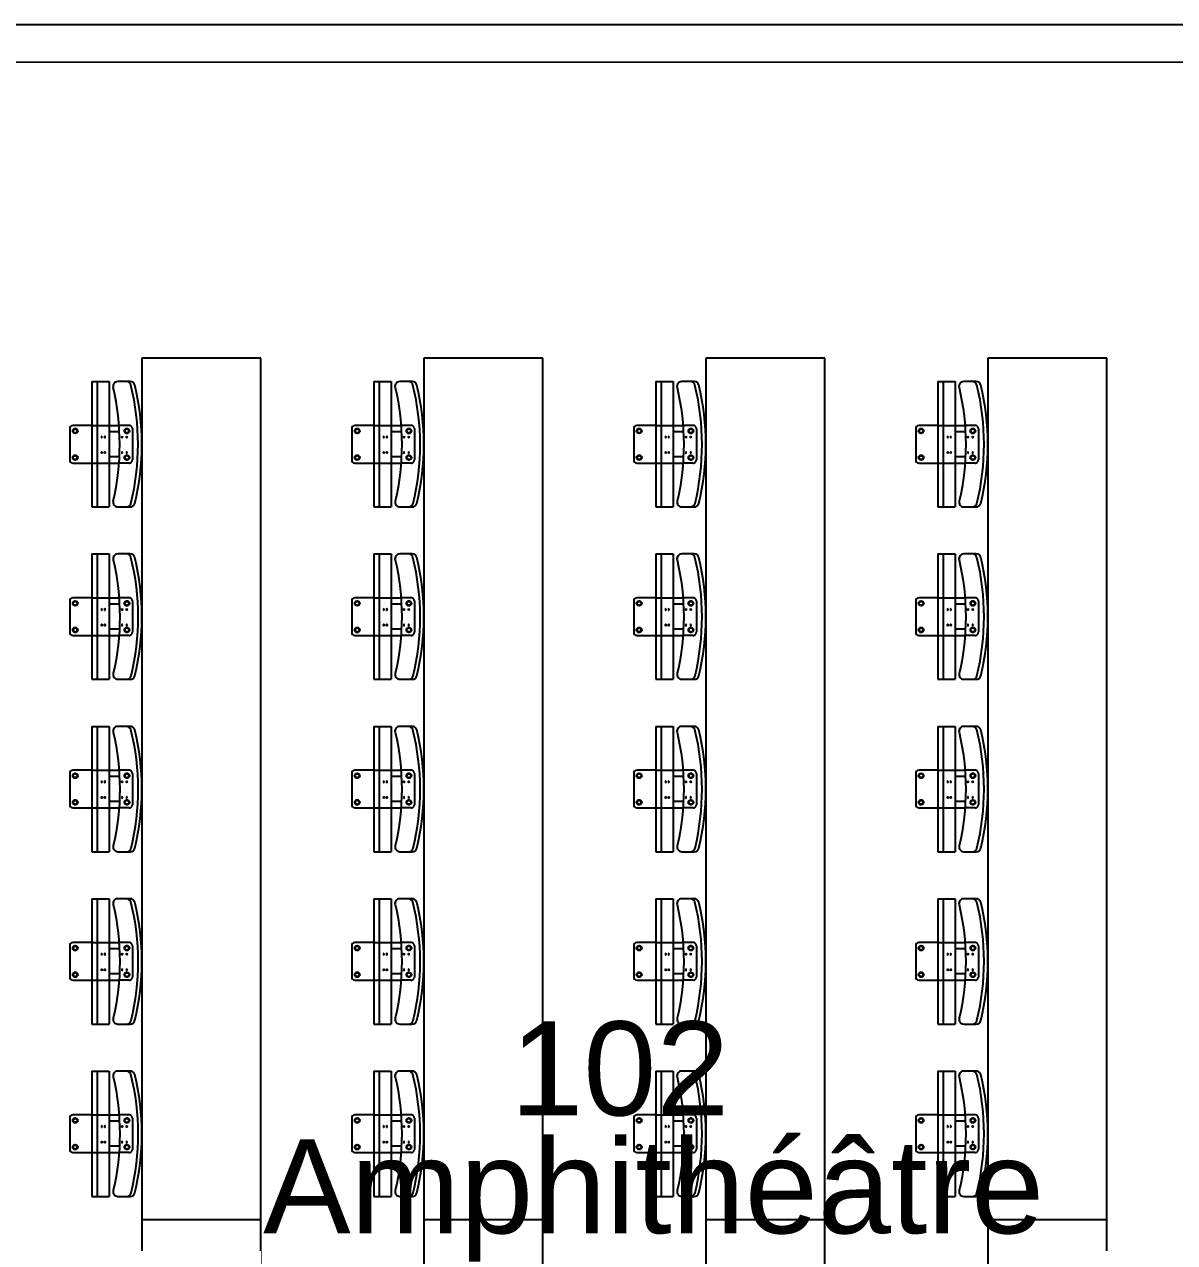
# Model space of a CAD drawing. Header units: centimetres. Extents: x -1707 to 3112, y 43 to 5669.
# Drawn here: x 154.884 to 158.555, y 48.907 to 52.795 of the extents above; entities that cross this region are included whole.
import ezdxf

# ---------------------------------------------------------------- set-up
doc = ezdxf.new("R2010")
doc.units = ezdxf.units.CM
doc.header["$LTSCALE"] = 100
doc.header["$MEASUREMENT"] = 0
doc.linetypes.add('CACHE', pattern=[0.375, 0.25, -0.125])
for name, color, linetype in [('0_Désignation', 7, 'Continuous'), ('0_Numéro de salle', 250, 'Continuous'), ('1', 7, 'Continuous'), ('1-cloison', 9, 'Continuous')]:
    doc.layers.add(name, color=color, linetype=linetype)
doc.styles.get("Standard").update_dxf_attribs({"font": 'arial.ttf', "height": 0.2})

msp = doc.modelspace()

# ---------------------------------------------------------------- linework, layer by layer
at = {"layer": '1', "color": 7, "linetype": 'ByBlock'}
for p, q in [((155.0988, 51.655), (155.1548, 51.655)), ((155.2214, 51.655), (155.1816, 51.655)), ((155.9988, 51.655), (156.0548, 51.655)), ((156.8988, 51.655), (156.9548, 51.655)), ((157.7988, 51.655), (157.8548, 51.655))]:
    msp.add_line(p, q, dxfattribs=at)
at = {"layer": '1', "color": 7}
for p, q in [((155.0988, 51.515), (155.0384, 51.515)), ((155.1548, 51.515), (155.1858, 51.515)), ((155.9988, 51.515), (155.9384, 51.515)), ((156.0548, 51.515), (156.0858, 51.515)), ((156.8988, 51.515), (156.8384, 51.515)), ((156.9548, 51.515), (156.9858, 51.515)), ((157.7988, 51.515), (157.7384, 51.515)), ((157.8548, 51.515), (157.8858, 51.515)), ((155.0384, 51.4975), (155.0421, 51.504)), ((155.0421, 51.491), (155.0384, 51.4975)), ((155.0421, 51.504), (155.0496, 51.504)), ((155.0496, 51.491), (155.0421, 51.491)), ((155.0496, 51.504), (155.0534, 51.4975)), ((155.0534, 51.4975), (155.0496, 51.491)), ((155.1871, 51.4948), (155.1548, 51.4948)), ((156.0871, 51.4948), (156.0548, 51.4948)), ((156.9871, 51.4948), (156.9548, 51.4948)), ((157.8871, 51.4948), (157.8548, 51.4948))]:
    msp.add_line(p, q, dxfattribs=at)
at = {"layer": '1', "color": 7, "linetype": 'CACHE'}
for p, q in [((155.0988, 51.515), (155.1548, 51.515)), ((155.2184, 51.515), (155.1858, 51.515)), ((155.9988, 51.515), (156.0548, 51.515)), ((156.1184, 51.515), (156.0858, 51.515)), ((156.8988, 51.515), (156.9548, 51.515)), ((157.0184, 51.515), (156.9858, 51.515)), ((157.7988, 51.515), (157.8548, 51.515)), ((157.9184, 51.515), (157.8858, 51.515)), ((155.2071, 51.504), (155.2034, 51.4975)), ((155.2034, 51.4975), (155.2071, 51.491)), ((155.2146, 51.504), (155.2071, 51.504)), ((155.2071, 51.491), (155.2146, 51.491)), ((155.2184, 51.4975), (155.2146, 51.504)), ((155.2146, 51.491), (155.2184, 51.4975))]:
    msp.add_line(p, q, dxfattribs=at)
at = {"layer": '1', "color": 7}
for points in [[(155.9496, 51.504), (155.9534, 51.4975), (155.9496, 51.491), (155.9421, 51.491), (155.9384, 51.4975), (155.9421, 51.504)], [(156.8496, 51.504), (156.8534, 51.4975), (156.8496, 51.491), (156.8421, 51.491), (156.8384, 51.4975), (156.8421, 51.504)], [(157.7496, 51.504), (157.7534, 51.4975), (157.7496, 51.491), (157.7421, 51.491), (157.7384, 51.4975), (157.7421, 51.504)]]:
    msp.add_lwpolyline(points, close=True, dxfattribs=at)
at = {"layer": '1', "color": 7, "linetype": 'CACHE'}
for points in [[(156.1071, 51.504), (156.1034, 51.4975), (156.1071, 51.491), (156.1146, 51.491), (156.1184, 51.4975), (156.1146, 51.504)], [(157.0071, 51.504), (157.0034, 51.4975), (157.0071, 51.491), (157.0146, 51.491), (157.0184, 51.4975), (157.0146, 51.504)], [(157.9071, 51.504), (157.9034, 51.4975), (157.9071, 51.491), (157.9146, 51.491), (157.9184, 51.4975), (157.9146, 51.504)]]:
    msp.add_lwpolyline(points, close=True, dxfattribs=at)
at = {"layer": '1', "color": 7}
for centre, radius in [((155.0459, 51.4975), 0.008), ((155.0459, 51.4975), 0.0065), ((155.9459, 51.4975), 0.008), ((155.9459, 51.4975), 0.0065), ((156.8459, 51.4975), 0.008), ((156.8459, 51.4975), 0.0065), ((157.7459, 51.4975), 0.008), ((157.7459, 51.4975), 0.0065)]:
    msp.add_circle(centre, radius, dxfattribs=at)
at = {"layer": '1', "color": 7, "linetype": 'CACHE'}
for centre, radius in [((155.2109, 51.4975), 0.008), ((155.2109, 51.4975), 0.0065), ((156.1109, 51.4975), 0.008), ((156.1109, 51.4975), 0.0065), ((157.0109, 51.4975), 0.008), ((157.0109, 51.4975), 0.0065), ((157.9109, 51.4975), 0.008), ((157.9109, 51.4975), 0.0065)]:
    msp.add_circle(centre, radius, dxfattribs=at)
at = {"layer": '1', "color": 7, "linetype": 'ByBlock'}
for centre, start, end in [((155.1816, 51.64), 90, 193.2344), ((155.2094, 51.64), 13.7542, 90), ((155.2214, 51.64), 13.7542, 90)]:
    msp.add_arc(centre, 0.015, start, end, dxfattribs=at)
at = {"layer": '1', "color": 7}
for centre in [(155.0384, 51.505), (155.9384, 51.505), (156.8384, 51.505), (157.7384, 51.505)]:
    msp.add_arc(centre, 0.01, 90, 180, dxfattribs=at)
at = {"layer": '1', "color": 7, "linetype": 'CACHE'}
for centre in [(155.2184, 51.505), (156.1184, 51.505), (157.0184, 51.505), (157.9184, 51.505)]:
    msp.add_arc(centre, 0.01, 0, 90, dxfattribs=at)
at = {"layer": '1-cloison', "color": 7}
for p, q in [((150.8283, 52.795), (161.6797, 52.795)), ((150.8283, 52.6748), (161.6797, 52.675)), ((155.6388, 51.73), (155.2588, 51.73)), ((155.2588, 51.73), (155.2588, 44.58)), ((155.6388, 44.58), (155.6388, 51.73)), ((156.5388, 51.73), (156.1588, 51.73)), ((156.1588, 51.73), (156.1588, 44.58)), ((156.5388, 44.58), (156.5388, 51.73)), ((157.4388, 51.73), (157.0588, 51.73)), ((157.0588, 51.73), (157.0588, 44.58)), ((157.4388, 44.58), (157.4388, 51.73)), ((158.3388, 51.73), (157.9588, 51.73)), ((157.9588, 51.73), (157.9588, 44.58)), ((158.3388, 44.58), (158.3388, 51.73)), ((155.0284, 51.505), (155.0284, 51.405)), ((155.9284, 51.505), (155.9284, 51.405)), ((156.8284, 51.505), (156.8284, 51.405)), ((157.7284, 51.505), (157.7284, 51.405)), ((155.0421, 51.419), (155.0384, 51.4125)), ((155.0384, 51.4125), (155.0421, 51.406)), ((155.0384, 51.395), (155.0988, 51.395)), ((155.0496, 51.419), (155.0421, 51.419)), ((155.0421, 51.406), (155.0496, 51.406)), ((155.0534, 51.4125), (155.0496, 51.419)), ((155.0496, 51.406), (155.0534, 51.4125)), ((155.1871, 51.4148), (155.1548, 51.4148)), ((155.1548, 51.395), (155.1858, 51.395)), ((155.9384, 51.395), (155.9988, 51.395)), ((156.0871, 51.4148), (156.0548, 51.4148)), ((156.0548, 51.395), (156.0858, 51.395)), ((156.8384, 51.395), (156.8988, 51.395)), ((156.9871, 51.4148), (156.9548, 51.4148)), ((156.9548, 51.395), (156.9858, 51.395)), ((157.7384, 51.395), (157.7988, 51.395)), ((157.8871, 51.4148), (157.8548, 51.4148)), ((157.8548, 51.395), (157.8858, 51.395)), ((155.0284, 50.955), (155.0284, 50.855)), ((155.0988, 50.965), (155.0384, 50.965)), ((155.1548, 50.965), (155.1858, 50.965)), ((155.1871, 50.9448), (155.1548, 50.9448)), ((155.9284, 50.955), (155.9284, 50.855)), ((155.9988, 50.965), (155.9384, 50.965)), ((156.0548, 50.965), (156.0858, 50.965)), ((156.0871, 50.9448), (156.0548, 50.9448)), ((156.8284, 50.955), (156.8284, 50.855)), ((156.8988, 50.965), (156.8384, 50.965)), ((156.9548, 50.965), (156.9858, 50.965)), ((156.9871, 50.9448), (156.9548, 50.9448)), ((157.7284, 50.955), (157.7284, 50.855)), ((157.7988, 50.965), (157.7384, 50.965)), ((157.8548, 50.965), (157.8858, 50.965)), ((157.8871, 50.9448), (157.8548, 50.9448)), ((155.1871, 50.8648), (155.1548, 50.8648)), ((156.0871, 50.8648), (156.0548, 50.8648)), ((156.9871, 50.8648), (156.9548, 50.8648)), ((157.8871, 50.8648), (157.8548, 50.8648)), ((155.0384, 50.845), (155.0988, 50.845)), ((155.1548, 50.845), (155.1858, 50.845)), ((155.9384, 50.845), (155.9988, 50.845)), ((156.0548, 50.845), (156.0858, 50.845)), ((156.8384, 50.845), (156.8988, 50.845)), ((156.9548, 50.845), (156.9858, 50.845)), ((157.7384, 50.845), (157.7988, 50.845)), ((157.8548, 50.845), (157.8858, 50.845)), ((155.0284, 50.405), (155.0284, 50.305)), ((155.0988, 50.415), (155.0384, 50.415)), ((155.1548, 50.415), (155.1858, 50.415)), ((155.1871, 50.3948), (155.1548, 50.3948)), ((155.9284, 50.405), (155.9284, 50.305)), ((155.9988, 50.415), (155.9384, 50.415)), ((156.0548, 50.415), (156.0858, 50.415)), ((156.0871, 50.3948), (156.0548, 50.3948)), ((156.8284, 50.405), (156.8284, 50.305)), ((156.8988, 50.415), (156.8384, 50.415)), ((156.9548, 50.415), (156.9858, 50.415)), ((156.9871, 50.3948), (156.9548, 50.3948)), ((157.7284, 50.405), (157.7284, 50.305)), ((157.7988, 50.415), (157.7384, 50.415)), ((157.8548, 50.415), (157.8858, 50.415)), ((157.8871, 50.3948), (157.8548, 50.3948)), ((155.1871, 50.3148), (155.1548, 50.3148)), ((156.0871, 50.3148), (156.0548, 50.3148)), ((156.9871, 50.3148), (156.9548, 50.3148)), ((157.8871, 50.3148), (157.8548, 50.3148)), ((155.0384, 50.295), (155.0988, 50.295)), ((155.1548, 50.295), (155.1858, 50.295)), ((155.9384, 50.295), (155.9988, 50.295)), ((156.0548, 50.295), (156.0858, 50.295)), ((156.8384, 50.295), (156.8988, 50.295)), ((156.9548, 50.295), (156.9858, 50.295)), ((157.7384, 50.295), (157.7988, 50.295)), ((157.8548, 50.295), (157.8858, 50.295)), ((155.0284, 49.855), (155.0284, 49.755)), ((155.0988, 49.865), (155.0384, 49.865)), ((155.1548, 49.865), (155.1858, 49.865)), ((155.1871, 49.8448), (155.1548, 49.8448)), ((155.9284, 49.855), (155.9284, 49.755)), ((155.9988, 49.865), (155.9384, 49.865)), ((156.0548, 49.865), (156.0858, 49.865)), ((156.0871, 49.8448), (156.0548, 49.8448)), ((156.8284, 49.855), (156.8284, 49.755)), ((156.8988, 49.865), (156.8384, 49.865)), ((156.9548, 49.865), (156.9858, 49.865)), ((156.9871, 49.8448), (156.9548, 49.8448)), ((157.7284, 49.855), (157.7284, 49.755)), ((157.7988, 49.865), (157.7384, 49.865)), ((157.8548, 49.865), (157.8858, 49.865)), ((157.8871, 49.8448), (157.8548, 49.8448)), ((155.1871, 49.7648), (155.1548, 49.7648)), ((156.0871, 49.7648), (156.0548, 49.7648)), ((156.9871, 49.7648), (156.9548, 49.7648)), ((157.8871, 49.7648), (157.8548, 49.7648)), ((155.0384, 49.745), (155.0988, 49.745)), ((155.1548, 49.745), (155.1858, 49.745)), ((155.9384, 49.745), (155.9988, 49.745)), ((156.0548, 49.745), (156.0858, 49.745)), ((156.8384, 49.745), (156.8988, 49.745)), ((156.9548, 49.745), (156.9858, 49.745)), ((157.7384, 49.745), (157.7988, 49.745)), ((157.8548, 49.745), (157.8858, 49.745)), ((155.0284, 49.305), (155.0284, 49.205)), ((155.0988, 49.315), (155.0384, 49.315)), ((155.1548, 49.315), (155.1858, 49.315)), ((155.1871, 49.2948), (155.1548, 49.2948)), ((155.9284, 49.305), (155.9284, 49.205)), ((155.9988, 49.315), (155.9384, 49.315)), ((156.0548, 49.315), (156.0858, 49.315)), ((156.0871, 49.2948), (156.0548, 49.2948)), ((156.8284, 49.305), (156.8284, 49.205)), ((156.8988, 49.315), (156.8384, 49.315)), ((156.9548, 49.315), (156.9858, 49.315)), ((156.9871, 49.2948), (156.9548, 49.2948)), ((157.7284, 49.305), (157.7284, 49.205)), ((157.7988, 49.315), (157.7384, 49.315)), ((157.8548, 49.315), (157.8858, 49.315)), ((157.8871, 49.2948), (157.8548, 49.2948)), ((155.0384, 49.195), (155.0988, 49.195)), ((155.1871, 49.2148), (155.1548, 49.2148)), ((155.1548, 49.195), (155.1858, 49.195)), ((155.9384, 49.195), (155.9988, 49.195)), ((156.0871, 49.2148), (156.0548, 49.2148)), ((156.0548, 49.195), (156.0858, 49.195)), ((156.8384, 49.195), (156.8988, 49.195)), ((156.9871, 49.2148), (156.9548, 49.2148)), ((156.9548, 49.195), (156.9858, 49.195)), ((157.7384, 49.195), (157.7988, 49.195)), ((157.8871, 49.2148), (157.8548, 49.2148)), ((157.8548, 49.195), (157.8858, 49.195)), ((155.6388, 48.98), (155.2588, 48.98)), ((156.5388, 48.98), (156.1588, 48.98)), ((157.4388, 48.98), (157.0588, 48.98)), ((158.3388, 48.98), (157.9588, 48.98))]:
    msp.add_line(p, q, dxfattribs=at)
at = {"layer": '1-cloison', "color": 7, "linetype": 'ByBlock'}
for p, q in [((155.0988, 51.655), (155.0988, 51.255)), ((155.1158, 51.655), (155.1158, 51.255)), ((155.1548, 51.655), (155.1548, 51.255)), ((155.9988, 51.655), (155.9988, 51.255)), ((156.0158, 51.655), (156.0158, 51.255)), ((156.0548, 51.655), (156.0548, 51.255)), ((156.8988, 51.655), (156.8988, 51.255)), ((156.9158, 51.655), (156.9158, 51.255)), ((156.9548, 51.655), (156.9548, 51.255)), ((157.7988, 51.655), (157.7988, 51.255)), ((157.8158, 51.655), (157.8158, 51.255)), ((157.8548, 51.655), (157.8548, 51.255)), ((155.0988, 51.255), (155.1548, 51.255)), ((155.1817, 51.255), (155.2215, 51.255)), ((155.9988, 51.255), (156.0548, 51.255)), ((156.8988, 51.255), (156.9548, 51.255)), ((157.7988, 51.255), (157.8548, 51.255)), ((155.0988, 51.105), (155.0988, 50.705)), ((155.0988, 51.105), (155.1548, 51.105)), ((155.1158, 51.105), (155.1158, 50.705)), ((155.1548, 51.105), (155.1548, 50.705)), ((155.9988, 51.105), (155.9988, 50.705)), ((155.9988, 51.105), (156.0548, 51.105)), ((156.0158, 51.105), (156.0158, 50.705)), ((156.0548, 51.105), (156.0548, 50.705)), ((156.8988, 51.105), (156.8988, 50.705)), ((156.8988, 51.105), (156.9548, 51.105)), ((156.9158, 51.105), (156.9158, 50.705)), ((156.9548, 51.105), (156.9548, 50.705)), ((157.7988, 51.105), (157.7988, 50.705)), ((157.7988, 51.105), (157.8548, 51.105)), ((157.8158, 51.105), (157.8158, 50.705)), ((157.8548, 51.105), (157.8548, 50.705)), ((155.0988, 50.705), (155.1548, 50.705)), ((155.9988, 50.705), (156.0548, 50.705)), ((156.8988, 50.705), (156.9548, 50.705)), ((157.7988, 50.705), (157.8548, 50.705)), ((155.0988, 50.555), (155.0988, 50.155)), ((155.0988, 50.555), (155.1548, 50.555)), ((155.1158, 50.555), (155.1158, 50.155)), ((155.1548, 50.555), (155.1548, 50.155)), ((155.9988, 50.555), (155.9988, 50.155)), ((155.9988, 50.555), (156.0548, 50.555)), ((156.0158, 50.555), (156.0158, 50.155)), ((156.0548, 50.555), (156.0548, 50.155)), ((156.8988, 50.555), (156.8988, 50.155)), ((156.8988, 50.555), (156.9548, 50.555)), ((156.9158, 50.555), (156.9158, 50.155)), ((156.9548, 50.555), (156.9548, 50.155)), ((157.7988, 50.555), (157.7988, 50.155)), ((157.7988, 50.555), (157.8548, 50.555)), ((157.8158, 50.555), (157.8158, 50.155)), ((157.8548, 50.555), (157.8548, 50.155)), ((155.0988, 50.155), (155.1548, 50.155)), ((155.9988, 50.155), (156.0548, 50.155)), ((156.8988, 50.155), (156.9548, 50.155)), ((157.7988, 50.155), (157.8548, 50.155)), ((155.0988, 50.005), (155.0988, 49.605)), ((155.0988, 50.005), (155.1548, 50.005)), ((155.1158, 50.005), (155.1158, 49.605)), ((155.1548, 50.005), (155.1548, 49.605)), ((155.9988, 50.005), (155.9988, 49.605)), ((155.9988, 50.005), (156.0548, 50.005)), ((156.0158, 50.005), (156.0158, 49.605)), ((156.0548, 50.005), (156.0548, 49.605)), ((156.8988, 50.005), (156.8988, 49.605)), ((156.8988, 50.005), (156.9548, 50.005)), ((156.9158, 50.005), (156.9158, 49.605)), ((156.9548, 50.005), (156.9548, 49.605)), ((157.7988, 50.005), (157.7988, 49.605)), ((157.7988, 50.005), (157.8548, 50.005)), ((157.8158, 50.005), (157.8158, 49.605)), ((157.8548, 50.005), (157.8548, 49.605)), ((155.0988, 49.605), (155.1548, 49.605)), ((155.9988, 49.605), (156.0548, 49.605)), ((156.8988, 49.605), (156.9548, 49.605)), ((157.7988, 49.605), (157.8548, 49.605)), ((155.0988, 49.455), (155.0988, 49.055)), ((155.0988, 49.455), (155.1548, 49.455)), ((155.1158, 49.455), (155.1158, 49.055)), ((155.1548, 49.455), (155.1548, 49.055)), ((155.9988, 49.455), (155.9988, 49.055)), ((155.9988, 49.455), (156.0548, 49.455)), ((156.0158, 49.455), (156.0158, 49.055)), ((156.0548, 49.455), (156.0548, 49.055)), ((156.8988, 49.455), (156.8988, 49.055)), ((156.8988, 49.455), (156.9548, 49.455)), ((156.9158, 49.455), (156.9158, 49.055)), ((156.9548, 49.455), (156.9548, 49.055)), ((157.7988, 49.455), (157.7988, 49.055)), ((157.7988, 49.455), (157.8548, 49.455)), ((157.8158, 49.455), (157.8158, 49.055)), ((157.8548, 49.455), (157.8548, 49.055)), ((155.0988, 49.055), (155.1548, 49.055)), ((155.9988, 49.055), (156.0548, 49.055)), ((156.8988, 49.055), (156.9548, 49.055)), ((157.7988, 49.055), (157.8548, 49.055))]:
    msp.add_line(p, q, dxfattribs=at)
at = {"layer": '1-cloison', "color": 7, "linetype": 'CACHE'}
for p, q in [((155.2284, 51.505), (155.2284, 51.405)), ((156.1284, 51.505), (156.1284, 51.405)), ((157.0284, 51.505), (157.0284, 51.405)), ((157.9284, 51.505), (157.9284, 51.405)), ((155.0988, 51.395), (155.1548, 51.395)), ((155.2184, 51.395), (155.1858, 51.395)), ((155.2034, 51.4125), (155.2071, 51.419)), ((155.2071, 51.406), (155.2034, 51.4125)), ((155.2071, 51.419), (155.2146, 51.419)), ((155.2146, 51.406), (155.2071, 51.406)), ((155.2146, 51.419), (155.2184, 51.4125)), ((155.2184, 51.4125), (155.2146, 51.406)), ((155.9988, 51.395), (156.0548, 51.395)), ((156.1184, 51.395), (156.0858, 51.395)), ((156.8988, 51.395), (156.9548, 51.395)), ((157.0184, 51.395), (156.9858, 51.395)), ((157.7988, 51.395), (157.8548, 51.395)), ((157.9184, 51.395), (157.8858, 51.395)), ((155.0988, 50.965), (155.1548, 50.965)), ((155.2184, 50.965), (155.1858, 50.965)), ((155.2284, 50.955), (155.2284, 50.855)), ((155.9988, 50.965), (156.0548, 50.965)), ((156.1184, 50.965), (156.0858, 50.965)), ((156.1284, 50.955), (156.1284, 50.855)), ((156.8988, 50.965), (156.9548, 50.965)), ((157.0184, 50.965), (156.9858, 50.965)), ((157.0284, 50.955), (157.0284, 50.855)), ((157.7988, 50.965), (157.8548, 50.965)), ((157.9184, 50.965), (157.8858, 50.965)), ((157.9284, 50.955), (157.9284, 50.855)), ((155.0988, 50.845), (155.1548, 50.845)), ((155.2184, 50.845), (155.1858, 50.845)), ((155.9988, 50.845), (156.0548, 50.845)), ((156.1184, 50.845), (156.0858, 50.845)), ((156.8988, 50.845), (156.9548, 50.845)), ((157.0184, 50.845), (156.9858, 50.845)), ((157.7988, 50.845), (157.8548, 50.845)), ((157.9184, 50.845), (157.8858, 50.845)), ((155.0988, 50.415), (155.1548, 50.415)), ((155.2184, 50.415), (155.1858, 50.415)), ((155.2284, 50.405), (155.2284, 50.305)), ((155.9988, 50.415), (156.0548, 50.415)), ((156.1184, 50.415), (156.0858, 50.415)), ((156.1284, 50.405), (156.1284, 50.305)), ((156.8988, 50.415), (156.9548, 50.415)), ((157.0184, 50.415), (156.9858, 50.415)), ((157.0284, 50.405), (157.0284, 50.305)), ((157.7988, 50.415), (157.8548, 50.415)), ((157.9184, 50.415), (157.8858, 50.415)), ((157.9284, 50.405), (157.9284, 50.305)), ((155.0988, 50.295), (155.1548, 50.295)), ((155.2184, 50.295), (155.1858, 50.295)), ((155.9988, 50.295), (156.0548, 50.295)), ((156.1184, 50.295), (156.0858, 50.295)), ((156.8988, 50.295), (156.9548, 50.295)), ((157.0184, 50.295), (156.9858, 50.295)), ((157.7988, 50.295), (157.8548, 50.295)), ((157.9184, 50.295), (157.8858, 50.295)), ((155.0988, 49.865), (155.1548, 49.865)), ((155.2184, 49.865), (155.1858, 49.865)), ((155.2284, 49.855), (155.2284, 49.755)), ((155.9988, 49.865), (156.0548, 49.865)), ((156.1184, 49.865), (156.0858, 49.865)), ((156.1284, 49.855), (156.1284, 49.755)), ((156.8988, 49.865), (156.9548, 49.865)), ((157.0184, 49.865), (156.9858, 49.865)), ((157.0284, 49.855), (157.0284, 49.755)), ((157.7988, 49.865), (157.8548, 49.865)), ((157.9184, 49.865), (157.8858, 49.865)), ((157.9284, 49.855), (157.9284, 49.755)), ((155.0988, 49.745), (155.1548, 49.745)), ((155.2184, 49.745), (155.1858, 49.745)), ((155.9988, 49.745), (156.0548, 49.745)), ((156.1184, 49.745), (156.0858, 49.745)), ((156.8988, 49.745), (156.9548, 49.745)), ((157.0184, 49.745), (156.9858, 49.745)), ((157.7988, 49.745), (157.8548, 49.745)), ((157.9184, 49.745), (157.8858, 49.745)), ((155.0988, 49.315), (155.1548, 49.315)), ((155.2184, 49.315), (155.1858, 49.315)), ((155.2284, 49.305), (155.2284, 49.205)), ((155.9988, 49.315), (156.0548, 49.315)), ((156.1184, 49.315), (156.0858, 49.315)), ((156.1284, 49.305), (156.1284, 49.205)), ((156.8988, 49.315), (156.9548, 49.315)), ((157.0184, 49.315), (156.9858, 49.315)), ((157.0284, 49.305), (157.0284, 49.205)), ((157.7988, 49.315), (157.8548, 49.315)), ((157.9184, 49.315), (157.8858, 49.315)), ((157.9284, 49.305), (157.9284, 49.205)), ((155.0988, 49.195), (155.1548, 49.195)), ((155.2184, 49.195), (155.1858, 49.195)), ((155.9988, 49.195), (156.0548, 49.195)), ((156.1184, 49.195), (156.0858, 49.195)), ((156.8988, 49.195), (156.9548, 49.195)), ((157.0184, 49.195), (156.9858, 49.195)), ((157.7988, 49.195), (157.8548, 49.195)), ((157.9184, 49.195), (157.8858, 49.195))]:
    msp.add_line(p, q, dxfattribs=at)
at = {"layer": '1-cloison', "color": 7, "linetype": 'ByBlock'}
for points in [[(156.0671, 51.2734, 0.483507), (156.0817, 51.255), (156.1215, 51.255, 0.345619), (156.1361, 51.2664, 0.120525), (156.136, 51.6435, 0.345528), (156.1214, 51.655), (156.0816, 51.655, 0.483604), (156.067, 51.6365, -0.115929)], [(156.9671, 51.2734, 0.483507), (156.9817, 51.255), (157.0215, 51.255, 0.345619), (157.0361, 51.2664, 0.120525), (157.036, 51.6435, 0.345528), (157.0214, 51.655), (156.9816, 51.655, 0.483604), (156.967, 51.6365, -0.115929)], [(157.8671, 51.2734, 0.483507), (157.8817, 51.255), (157.9215, 51.255, 0.345619), (157.9361, 51.2664, 0.120525), (157.936, 51.6435, 0.345528), (157.9214, 51.655), (157.8816, 51.655, 0.483604), (157.867, 51.6365, -0.115929)], [(155.1671, 50.7234, 0.483507), (155.1817, 50.705), (155.2215, 50.705, 0.345619), (155.2361, 50.7164, 0.120525), (155.236, 51.0935, 0.345528), (155.2214, 51.105), (155.1816, 51.105, 0.483604), (155.167, 51.0865, -0.115929)], [(156.0671, 50.7234, 0.483507), (156.0817, 50.705), (156.1215, 50.705, 0.345619), (156.1361, 50.7164, 0.120525), (156.136, 51.0935, 0.345528), (156.1214, 51.105), (156.0816, 51.105, 0.483604), (156.067, 51.0865, -0.115929)], [(156.9671, 50.7234, 0.483507), (156.9817, 50.705), (157.0215, 50.705, 0.345619), (157.0361, 50.7164, 0.120525), (157.036, 51.0935, 0.345528), (157.0214, 51.105), (156.9816, 51.105, 0.483604), (156.967, 51.0865, -0.115929)], [(157.8671, 50.7234, 0.483507), (157.8817, 50.705), (157.9215, 50.705, 0.345619), (157.9361, 50.7164, 0.120525), (157.936, 51.0935, 0.345528), (157.9214, 51.105), (157.8816, 51.105, 0.483604), (157.867, 51.0865, -0.115929)], [(155.1671, 50.1734, 0.483507), (155.1817, 50.155), (155.2215, 50.155, 0.345619), (155.2361, 50.1664, 0.120525), (155.236, 50.5435, 0.345528), (155.2214, 50.555), (155.1816, 50.555, 0.483604), (155.167, 50.5365, -0.115929)], [(156.0671, 50.1734, 0.483507), (156.0817, 50.155), (156.1215, 50.155, 0.345619), (156.1361, 50.1664, 0.120525), (156.136, 50.5435, 0.345528), (156.1214, 50.555), (156.0816, 50.555, 0.483604), (156.067, 50.5365, -0.115929)], [(156.9671, 50.1734, 0.483507), (156.9817, 50.155), (157.0215, 50.155, 0.345619), (157.0361, 50.1664, 0.120525), (157.036, 50.5435, 0.345528), (157.0214, 50.555), (156.9816, 50.555, 0.483604), (156.967, 50.5365, -0.115929)], [(157.8671, 50.1734, 0.483507), (157.8817, 50.155), (157.9215, 50.155, 0.345619), (157.9361, 50.1664, 0.120525), (157.936, 50.5435, 0.345528), (157.9214, 50.555), (157.8816, 50.555, 0.483604), (157.867, 50.5365, -0.115929)], [(155.1671, 49.6234, 0.483507), (155.1817, 49.605), (155.2215, 49.605, 0.345619), (155.2361, 49.6164, 0.120525), (155.236, 49.9935, 0.345528), (155.2214, 50.005), (155.1816, 50.005, 0.483604), (155.167, 49.9865, -0.115929)], [(156.0671, 49.6234, 0.483507), (156.0817, 49.605), (156.1215, 49.605, 0.345619), (156.1361, 49.6164, 0.120525), (156.136, 49.9935, 0.345528), (156.1214, 50.005), (156.0816, 50.005, 0.483604), (156.067, 49.9865, -0.115929)], [(156.9671, 49.6234, 0.483507), (156.9817, 49.605), (157.0215, 49.605, 0.345619), (157.0361, 49.6164, 0.120525), (157.036, 49.9935, 0.345528), (157.0214, 50.005), (156.9816, 50.005, 0.483604), (156.967, 49.9865, -0.115929)], [(157.8671, 49.6234, 0.483507), (157.8817, 49.605), (157.9215, 49.605, 0.345619), (157.9361, 49.6164, 0.120525), (157.936, 49.9935, 0.345528), (157.9214, 50.005), (157.8816, 50.005, 0.483604), (157.867, 49.9865, -0.115929)], [(155.1671, 49.0734, 0.483507), (155.1817, 49.055), (155.2215, 49.055, 0.345619), (155.2361, 49.0664, 0.120525), (155.236, 49.4435, 0.345528), (155.2214, 49.455), (155.1816, 49.455, 0.483604), (155.167, 49.4365, -0.115929)], [(156.0671, 49.0734, 0.483507), (156.0817, 49.055), (156.1215, 49.055, 0.345619), (156.1361, 49.0664, 0.120525), (156.136, 49.4435, 0.345528), (156.1214, 49.455), (156.0816, 49.455, 0.483604), (156.067, 49.4365, -0.115929)], [(156.9671, 49.0734, 0.483507), (156.9817, 49.055), (157.0215, 49.055, 0.345619), (157.0361, 49.0664, 0.120525), (157.036, 49.4435, 0.345528), (157.0214, 49.455), (156.9816, 49.455, 0.483604), (156.967, 49.4365, -0.115929)], [(157.8671, 49.0734, 0.483507), (157.8817, 49.055), (157.9215, 49.055, 0.345619), (157.9361, 49.0664, 0.120525), (157.936, 49.4435, 0.345528), (157.9214, 49.455), (157.8816, 49.455, 0.483604), (157.867, 49.4365, -0.115929)]]:
    msp.add_lwpolyline(points, format="xyb", close=True, dxfattribs=at)
for points in [[(156.1095, 51.255, 0.345619), (156.1241, 51.2664, 0.120525), (156.124, 51.6435, 0.345528), (156.1094, 51.655)], [(157.0095, 51.255, 0.345619), (157.0241, 51.2664, 0.120525), (157.024, 51.6435, 0.345528), (157.0094, 51.655)], [(157.9095, 51.255, 0.345619), (157.9241, 51.2664, 0.120525), (157.924, 51.6435, 0.345528), (157.9094, 51.655)], [(155.2095, 50.705, 0.345619), (155.2241, 50.7164, 0.120525), (155.224, 51.0935, 0.345528), (155.2094, 51.105)], [(156.1095, 50.705, 0.345619), (156.1241, 50.7164, 0.120525), (156.124, 51.0935, 0.345528), (156.1094, 51.105)], [(157.0095, 50.705, 0.345619), (157.0241, 50.7164, 0.120525), (157.024, 51.0935, 0.345528), (157.0094, 51.105)], [(157.9095, 50.705, 0.345619), (157.9241, 50.7164, 0.120525), (157.924, 51.0935, 0.345528), (157.9094, 51.105)], [(155.2095, 50.155, 0.345619), (155.2241, 50.1664, 0.120525), (155.224, 50.5435, 0.345528), (155.2094, 50.555)], [(156.1095, 50.155, 0.345619), (156.1241, 50.1664, 0.120525), (156.124, 50.5435, 0.345528), (156.1094, 50.555)], [(157.0095, 50.155, 0.345619), (157.0241, 50.1664, 0.120525), (157.024, 50.5435, 0.345528), (157.0094, 50.555)], [(157.9095, 50.155, 0.345619), (157.9241, 50.1664, 0.120525), (157.924, 50.5435, 0.345528), (157.9094, 50.555)], [(155.2095, 49.605, 0.345619), (155.2241, 49.6164, 0.120525), (155.224, 49.9935, 0.345528), (155.2094, 50.005)], [(156.1095, 49.605, 0.345619), (156.1241, 49.6164, 0.120525), (156.124, 49.9935, 0.345528), (156.1094, 50.005)], [(157.0095, 49.605, 0.345619), (157.0241, 49.6164, 0.120525), (157.024, 49.9935, 0.345528), (157.0094, 50.005)], [(157.9095, 49.605, 0.345619), (157.9241, 49.6164, 0.120525), (157.924, 49.9935, 0.345528), (157.9094, 50.005)], [(155.2095, 49.055, 0.345619), (155.2241, 49.0664, 0.120525), (155.224, 49.4435, 0.345528), (155.2094, 49.455)], [(156.1095, 49.055, 0.345619), (156.1241, 49.0664, 0.120525), (156.124, 49.4435, 0.345528), (156.1094, 49.455)], [(157.0095, 49.055, 0.345619), (157.0241, 49.0664, 0.120525), (157.024, 49.4435, 0.345528), (157.0094, 49.455)], [(157.9095, 49.055, 0.345619), (157.9241, 49.0664, 0.120525), (157.924, 49.4435, 0.345528), (157.9094, 49.455)]]:
    msp.add_lwpolyline(points, format="xyb", dxfattribs=at)
at = {"layer": '1-cloison', "color": 7}
for points in [[(155.9496, 51.406), (155.9534, 51.4125), (155.9496, 51.419), (155.9421, 51.419), (155.9384, 51.4125), (155.9421, 51.406)], [(156.8496, 51.406), (156.8534, 51.4125), (156.8496, 51.419), (156.8421, 51.419), (156.8384, 51.4125), (156.8421, 51.406)], [(157.7496, 51.406), (157.7534, 51.4125), (157.7496, 51.419), (157.7421, 51.419), (157.7384, 51.4125), (157.7421, 51.406)], [(155.0496, 50.954), (155.0534, 50.9475), (155.0496, 50.941), (155.0421, 50.941), (155.0384, 50.9475), (155.0421, 50.954)], [(155.9496, 50.954), (155.9534, 50.9475), (155.9496, 50.941), (155.9421, 50.941), (155.9384, 50.9475), (155.9421, 50.954)], [(156.8496, 50.954), (156.8534, 50.9475), (156.8496, 50.941), (156.8421, 50.941), (156.8384, 50.9475), (156.8421, 50.954)], [(157.7496, 50.954), (157.7534, 50.9475), (157.7496, 50.941), (157.7421, 50.941), (157.7384, 50.9475), (157.7421, 50.954)], [(155.0496, 50.856), (155.0534, 50.8625), (155.0496, 50.869), (155.0421, 50.869), (155.0384, 50.8625), (155.0421, 50.856)], [(155.9496, 50.856), (155.9534, 50.8625), (155.9496, 50.869), (155.9421, 50.869), (155.9384, 50.8625), (155.9421, 50.856)], [(156.8496, 50.856), (156.8534, 50.8625), (156.8496, 50.869), (156.8421, 50.869), (156.8384, 50.8625), (156.8421, 50.856)], [(157.7496, 50.856), (157.7534, 50.8625), (157.7496, 50.869), (157.7421, 50.869), (157.7384, 50.8625), (157.7421, 50.856)], [(155.0496, 50.404), (155.0534, 50.3975), (155.0496, 50.391), (155.0421, 50.391), (155.0384, 50.3975), (155.0421, 50.404)], [(155.9496, 50.404), (155.9534, 50.3975), (155.9496, 50.391), (155.9421, 50.391), (155.9384, 50.3975), (155.9421, 50.404)], [(156.8496, 50.404), (156.8534, 50.3975), (156.8496, 50.391), (156.8421, 50.391), (156.8384, 50.3975), (156.8421, 50.404)], [(157.7496, 50.404), (157.7534, 50.3975), (157.7496, 50.391), (157.7421, 50.391), (157.7384, 50.3975), (157.7421, 50.404)], [(155.0496, 50.306), (155.0534, 50.3125), (155.0496, 50.319), (155.0421, 50.319), (155.0384, 50.3125), (155.0421, 50.306)], [(155.9496, 50.306), (155.9534, 50.3125), (155.9496, 50.319), (155.9421, 50.319), (155.9384, 50.3125), (155.9421, 50.306)], [(156.8496, 50.306), (156.8534, 50.3125), (156.8496, 50.319), (156.8421, 50.319), (156.8384, 50.3125), (156.8421, 50.306)], [(157.7496, 50.306), (157.7534, 50.3125), (157.7496, 50.319), (157.7421, 50.319), (157.7384, 50.3125), (157.7421, 50.306)], [(155.0496, 49.854), (155.0534, 49.8475), (155.0496, 49.841), (155.0421, 49.841), (155.0384, 49.8475), (155.0421, 49.854)], [(155.9496, 49.854), (155.9534, 49.8475), (155.9496, 49.841), (155.9421, 49.841), (155.9384, 49.8475), (155.9421, 49.854)], [(156.8496, 49.854), (156.8534, 49.8475), (156.8496, 49.841), (156.8421, 49.841), (156.8384, 49.8475), (156.8421, 49.854)], [(157.7496, 49.854), (157.7534, 49.8475), (157.7496, 49.841), (157.7421, 49.841), (157.7384, 49.8475), (157.7421, 49.854)], [(155.0496, 49.756), (155.0534, 49.7625), (155.0496, 49.769), (155.0421, 49.769), (155.0384, 49.7625), (155.0421, 49.756)], [(155.9496, 49.756), (155.9534, 49.7625), (155.9496, 49.769), (155.9421, 49.769), (155.9384, 49.7625), (155.9421, 49.756)], [(156.8496, 49.756), (156.8534, 49.7625), (156.8496, 49.769), (156.8421, 49.769), (156.8384, 49.7625), (156.8421, 49.756)], [(157.7496, 49.756), (157.7534, 49.7625), (157.7496, 49.769), (157.7421, 49.769), (157.7384, 49.7625), (157.7421, 49.756)], [(155.0496, 49.304), (155.0534, 49.2975), (155.0496, 49.291), (155.0421, 49.291), (155.0384, 49.2975), (155.0421, 49.304)], [(155.9496, 49.304), (155.9534, 49.2975), (155.9496, 49.291), (155.9421, 49.291), (155.9384, 49.2975), (155.9421, 49.304)], [(156.8496, 49.304), (156.8534, 49.2975), (156.8496, 49.291), (156.8421, 49.291), (156.8384, 49.2975), (156.8421, 49.304)], [(157.7496, 49.304), (157.7534, 49.2975), (157.7496, 49.291), (157.7421, 49.291), (157.7384, 49.2975), (157.7421, 49.304)], [(155.0496, 49.206), (155.0534, 49.2125), (155.0496, 49.219), (155.0421, 49.219), (155.0384, 49.2125), (155.0421, 49.206)], [(155.9496, 49.206), (155.9534, 49.2125), (155.9496, 49.219), (155.9421, 49.219), (155.9384, 49.2125), (155.9421, 49.206)], [(156.8496, 49.206), (156.8534, 49.2125), (156.8496, 49.219), (156.8421, 49.219), (156.8384, 49.2125), (156.8421, 49.206)], [(157.7496, 49.206), (157.7534, 49.2125), (157.7496, 49.219), (157.7421, 49.219), (157.7384, 49.2125), (157.7421, 49.206)]]:
    msp.add_lwpolyline(points, close=True, dxfattribs=at)
at = {"layer": '1-cloison', "color": 7, "linetype": 'CACHE'}
for points in [[(156.1071, 51.406), (156.1034, 51.4125), (156.1071, 51.419), (156.1146, 51.419), (156.1184, 51.4125), (156.1146, 51.406)], [(157.0071, 51.406), (157.0034, 51.4125), (157.0071, 51.419), (157.0146, 51.419), (157.0184, 51.4125), (157.0146, 51.406)], [(157.9071, 51.406), (157.9034, 51.4125), (157.9071, 51.419), (157.9146, 51.419), (157.9184, 51.4125), (157.9146, 51.406)], [(155.2071, 50.954), (155.2034, 50.9475), (155.2071, 50.941), (155.2146, 50.941), (155.2184, 50.9475), (155.2146, 50.954)], [(156.1071, 50.954), (156.1034, 50.9475), (156.1071, 50.941), (156.1146, 50.941), (156.1184, 50.9475), (156.1146, 50.954)], [(157.0071, 50.954), (157.0034, 50.9475), (157.0071, 50.941), (157.0146, 50.941), (157.0184, 50.9475), (157.0146, 50.954)], [(157.9071, 50.954), (157.9034, 50.9475), (157.9071, 50.941), (157.9146, 50.941), (157.9184, 50.9475), (157.9146, 50.954)], [(155.2071, 50.856), (155.2034, 50.8625), (155.2071, 50.869), (155.2146, 50.869), (155.2184, 50.8625), (155.2146, 50.856)], [(156.1071, 50.856), (156.1034, 50.8625), (156.1071, 50.869), (156.1146, 50.869), (156.1184, 50.8625), (156.1146, 50.856)], [(157.0071, 50.856), (157.0034, 50.8625), (157.0071, 50.869), (157.0146, 50.869), (157.0184, 50.8625), (157.0146, 50.856)], [(157.9071, 50.856), (157.9034, 50.8625), (157.9071, 50.869), (157.9146, 50.869), (157.9184, 50.8625), (157.9146, 50.856)], [(155.2071, 50.404), (155.2034, 50.3975), (155.2071, 50.391), (155.2146, 50.391), (155.2184, 50.3975), (155.2146, 50.404)], [(156.1071, 50.404), (156.1034, 50.3975), (156.1071, 50.391), (156.1146, 50.391), (156.1184, 50.3975), (156.1146, 50.404)], [(157.0071, 50.404), (157.0034, 50.3975), (157.0071, 50.391), (157.0146, 50.391), (157.0184, 50.3975), (157.0146, 50.404)], [(157.9071, 50.404), (157.9034, 50.3975), (157.9071, 50.391), (157.9146, 50.391), (157.9184, 50.3975), (157.9146, 50.404)], [(155.2071, 50.306), (155.2034, 50.3125), (155.2071, 50.319), (155.2146, 50.319), (155.2184, 50.3125), (155.2146, 50.306)], [(156.1071, 50.306), (156.1034, 50.3125), (156.1071, 50.319), (156.1146, 50.319), (156.1184, 50.3125), (156.1146, 50.306)], [(157.0071, 50.306), (157.0034, 50.3125), (157.0071, 50.319), (157.0146, 50.319), (157.0184, 50.3125), (157.0146, 50.306)], [(157.9071, 50.306), (157.9034, 50.3125), (157.9071, 50.319), (157.9146, 50.319), (157.9184, 50.3125), (157.9146, 50.306)], [(155.2071, 49.854), (155.2034, 49.8475), (155.2071, 49.841), (155.2146, 49.841), (155.2184, 49.8475), (155.2146, 49.854)], [(156.1071, 49.854), (156.1034, 49.8475), (156.1071, 49.841), (156.1146, 49.841), (156.1184, 49.8475), (156.1146, 49.854)], [(157.0071, 49.854), (157.0034, 49.8475), (157.0071, 49.841), (157.0146, 49.841), (157.0184, 49.8475), (157.0146, 49.854)], [(157.9071, 49.854), (157.9034, 49.8475), (157.9071, 49.841), (157.9146, 49.841), (157.9184, 49.8475), (157.9146, 49.854)], [(155.2071, 49.756), (155.2034, 49.7625), (155.2071, 49.769), (155.2146, 49.769), (155.2184, 49.7625), (155.2146, 49.756)], [(156.1071, 49.756), (156.1034, 49.7625), (156.1071, 49.769), (156.1146, 49.769), (156.1184, 49.7625), (156.1146, 49.756)], [(157.0071, 49.756), (157.0034, 49.7625), (157.0071, 49.769), (157.0146, 49.769), (157.0184, 49.7625), (157.0146, 49.756)], [(157.9071, 49.756), (157.9034, 49.7625), (157.9071, 49.769), (157.9146, 49.769), (157.9184, 49.7625), (157.9146, 49.756)], [(155.2071, 49.304), (155.2034, 49.2975), (155.2071, 49.291), (155.2146, 49.291), (155.2184, 49.2975), (155.2146, 49.304)], [(156.1071, 49.304), (156.1034, 49.2975), (156.1071, 49.291), (156.1146, 49.291), (156.1184, 49.2975), (156.1146, 49.304)], [(157.0071, 49.304), (157.0034, 49.2975), (157.0071, 49.291), (157.0146, 49.291), (157.0184, 49.2975), (157.0146, 49.304)], [(157.9071, 49.304), (157.9034, 49.2975), (157.9071, 49.291), (157.9146, 49.291), (157.9184, 49.2975), (157.9146, 49.304)], [(155.2071, 49.206), (155.2034, 49.2125), (155.2071, 49.219), (155.2146, 49.219), (155.2184, 49.2125), (155.2146, 49.206)], [(156.1071, 49.206), (156.1034, 49.2125), (156.1071, 49.219), (156.1146, 49.219), (156.1184, 49.2125), (156.1146, 49.206)], [(157.0071, 49.206), (157.0034, 49.2125), (157.0071, 49.219), (157.0146, 49.219), (157.0184, 49.2125), (157.0146, 49.206)], [(157.9071, 49.206), (157.9034, 49.2125), (157.9071, 49.219), (157.9146, 49.219), (157.9184, 49.2125), (157.9146, 49.206)]]:
    msp.add_lwpolyline(points, close=True, dxfattribs=at)
at = {"layer": '1-cloison', "color": 7}
for centre, radius in [((155.0459, 51.4125), 0.008), ((155.0459, 51.4125), 0.0065), ((155.9459, 51.4125), 0.008), ((155.9459, 51.4125), 0.0065), ((156.8459, 51.4125), 0.008), ((156.8459, 51.4125), 0.0065), ((157.7459, 51.4125), 0.008), ((157.7459, 51.4125), 0.0065), ((155.0459, 50.9475), 0.008), ((155.0459, 50.9475), 0.0065), ((155.9459, 50.9475), 0.008), ((155.9459, 50.9475), 0.0065), ((156.8459, 50.9475), 0.008), ((156.8459, 50.9475), 0.0065), ((157.7459, 50.9475), 0.008), ((157.7459, 50.9475), 0.0065), ((155.0459, 50.8625), 0.008), ((155.0459, 50.8625), 0.0065), ((155.9459, 50.8625), 0.008), ((155.9459, 50.8625), 0.0065), ((156.8459, 50.8625), 0.008), ((156.8459, 50.8625), 0.0065), ((157.7459, 50.8625), 0.008), ((157.7459, 50.8625), 0.0065), ((155.0459, 50.3975), 0.008), ((155.0459, 50.3975), 0.0065), ((155.9459, 50.3975), 0.008), ((155.9459, 50.3975), 0.0065), ((156.8459, 50.3975), 0.008), ((156.8459, 50.3975), 0.0065), ((157.7459, 50.3975), 0.008), ((157.7459, 50.3975), 0.0065), ((155.0459, 50.3125), 0.008), ((155.0459, 50.3125), 0.0065), ((155.9459, 50.3125), 0.008), ((155.9459, 50.3125), 0.0065), ((156.8459, 50.3125), 0.008), ((156.8459, 50.3125), 0.0065), ((157.7459, 50.3125), 0.008), ((157.7459, 50.3125), 0.0065), ((155.0459, 49.8475), 0.008), ((155.0459, 49.8475), 0.0065), ((155.9459, 49.8475), 0.008), ((155.9459, 49.8475), 0.0065), ((156.8459, 49.8475), 0.008), ((156.8459, 49.8475), 0.0065), ((157.7459, 49.8475), 0.008), ((157.7459, 49.8475), 0.0065), ((155.0459, 49.7625), 0.008), ((155.0459, 49.7625), 0.0065), ((155.9459, 49.7625), 0.008), ((155.9459, 49.7625), 0.0065), ((156.8459, 49.7625), 0.008), ((156.8459, 49.7625), 0.0065), ((157.7459, 49.7625), 0.008), ((157.7459, 49.7625), 0.0065), ((155.0459, 49.2975), 0.008), ((155.0459, 49.2975), 0.0065), ((155.9459, 49.2975), 0.008), ((155.9459, 49.2975), 0.0065), ((156.8459, 49.2975), 0.008), ((156.8459, 49.2975), 0.0065), ((157.7459, 49.2975), 0.008), ((157.7459, 49.2975), 0.0065), ((155.0459, 49.2125), 0.008), ((155.0459, 49.2125), 0.0065), ((155.9459, 49.2125), 0.008), ((155.9459, 49.2125), 0.0065), ((156.8459, 49.2125), 0.008), ((156.8459, 49.2125), 0.0065), ((157.7459, 49.2125), 0.008), ((157.7459, 49.2125), 0.0065)]:
    msp.add_circle(centre, radius, dxfattribs=at)
at = {"layer": '1-cloison', "color": 7, "linetype": 'CACHE'}
for centre, radius in [((155.2109, 51.4125), 0.008), ((155.2109, 51.4125), 0.0065), ((156.1109, 51.4125), 0.008), ((156.1109, 51.4125), 0.0065), ((157.0109, 51.4125), 0.008), ((157.0109, 51.4125), 0.0065), ((157.9109, 51.4125), 0.008), ((157.9109, 51.4125), 0.0065), ((155.2109, 50.9475), 0.008), ((155.2109, 50.9475), 0.0065), ((156.1109, 50.9475), 0.008), ((156.1109, 50.9475), 0.0065), ((157.0109, 50.9475), 0.008), ((157.0109, 50.9475), 0.0065), ((157.9109, 50.9475), 0.008), ((157.9109, 50.9475), 0.0065), ((155.2109, 50.8625), 0.008), ((155.2109, 50.8625), 0.0065), ((156.1109, 50.8625), 0.008), ((156.1109, 50.8625), 0.0065), ((157.0109, 50.8625), 0.008), ((157.0109, 50.8625), 0.0065), ((157.9109, 50.8625), 0.008), ((157.9109, 50.8625), 0.0065), ((155.2109, 50.3975), 0.008), ((155.2109, 50.3975), 0.0065), ((156.1109, 50.3975), 0.008), ((156.1109, 50.3975), 0.0065), ((157.0109, 50.3975), 0.008), ((157.0109, 50.3975), 0.0065), ((157.9109, 50.3975), 0.008), ((157.9109, 50.3975), 0.0065), ((155.2109, 50.3125), 0.008), ((155.2109, 50.3125), 0.0065), ((156.1109, 50.3125), 0.008), ((156.1109, 50.3125), 0.0065), ((157.0109, 50.3125), 0.008), ((157.0109, 50.3125), 0.0065), ((157.9109, 50.3125), 0.008), ((157.9109, 50.3125), 0.0065), ((155.2109, 49.8475), 0.008), ((155.2109, 49.8475), 0.0065), ((156.1109, 49.8475), 0.008), ((156.1109, 49.8475), 0.0065), ((157.0109, 49.8475), 0.008), ((157.0109, 49.8475), 0.0065), ((157.9109, 49.8475), 0.008), ((157.9109, 49.8475), 0.0065), ((155.2109, 49.7625), 0.008), ((155.2109, 49.7625), 0.0065), ((156.1109, 49.7625), 0.008), ((156.1109, 49.7625), 0.0065), ((157.0109, 49.7625), 0.008), ((157.0109, 49.7625), 0.0065), ((157.9109, 49.7625), 0.008), ((157.9109, 49.7625), 0.0065), ((155.2109, 49.2975), 0.008), ((155.2109, 49.2975), 0.0065), ((156.1109, 49.2975), 0.008), ((156.1109, 49.2975), 0.0065), ((157.0109, 49.2975), 0.008), ((157.0109, 49.2975), 0.0065), ((157.9109, 49.2975), 0.008), ((157.9109, 49.2975), 0.0065), ((155.2109, 49.2125), 0.008), ((155.2109, 49.2125), 0.0065), ((156.1109, 49.2125), 0.008), ((156.1109, 49.2125), 0.0065), ((157.0109, 49.2125), 0.008), ((157.0109, 49.2125), 0.0065), ((157.9109, 49.2125), 0.008), ((157.9109, 49.2125), 0.0065)]:
    msp.add_circle(centre, radius, dxfattribs=at)
at = {"layer": '1-cloison', "color": 7, "linetype": 'ByBlock'}
for centre, radius, start, end in [((154.3945, 51.4548), 0.7936, 346.7835, 13.2344), ((154.4531, 51.4548), 0.7936, 346.2645, 13.7542), ((154.4651, 51.4548), 0.7936, 346.2645, 13.7542), ((155.1817, 51.27), 0.015, 166.7835, 270), ((155.2095, 51.27), 0.015, 270, 346.2645), ((155.2215, 51.27), 0.015, 270, 346.2645)]:
    msp.add_arc(centre, radius, start, end, dxfattribs=at)
at = {"layer": '1-cloison', "color": 7}
for centre, start, end in [((155.0384, 51.405), 180, 270), ((155.9384, 51.405), 180, 270), ((156.8384, 51.405), 180, 270), ((157.7384, 51.405), 180, 270), ((155.0384, 50.955), 90, 180), ((155.9384, 50.955), 90, 180), ((156.8384, 50.955), 90, 180), ((157.7384, 50.955), 90, 180), ((155.0384, 50.855), 180, 270), ((155.9384, 50.855), 180, 270), ((156.8384, 50.855), 180, 270), ((157.7384, 50.855), 180, 270), ((155.0384, 50.405), 90, 180), ((155.9384, 50.405), 90, 180), ((156.8384, 50.405), 90, 180), ((157.7384, 50.405), 90, 180), ((155.0384, 50.305), 180, 270), ((155.9384, 50.305), 180, 270), ((156.8384, 50.305), 180, 270), ((157.7384, 50.305), 180, 270), ((155.0384, 49.855), 90, 180), ((155.9384, 49.855), 90, 180), ((156.8384, 49.855), 90, 180), ((157.7384, 49.855), 90, 180), ((155.0384, 49.755), 180, 270), ((155.9384, 49.755), 180, 270), ((156.8384, 49.755), 180, 270), ((157.7384, 49.755), 180, 270), ((155.0384, 49.305), 90, 180), ((155.9384, 49.305), 90, 180), ((156.8384, 49.305), 90, 180), ((157.7384, 49.305), 90, 180), ((155.0384, 49.205), 180, 270), ((155.9384, 49.205), 180, 270), ((156.8384, 49.205), 180, 270), ((157.7384, 49.205), 180, 270)]:
    msp.add_arc(centre, 0.01, start, end, dxfattribs=at)
at = {"layer": '1-cloison', "color": 7, "linetype": 'CACHE'}
for centre, start, end in [((155.2184, 51.405), 270, 0), ((156.1184, 51.405), 270, 0), ((157.0184, 51.405), 270, 0), ((157.9184, 51.405), 270, 0), ((155.2184, 50.955), 0, 90), ((156.1184, 50.955), 0, 90), ((157.0184, 50.955), 0, 90), ((157.9184, 50.955), 0, 90), ((155.2184, 50.855), 270, 0), ((156.1184, 50.855), 270, 0), ((157.0184, 50.855), 270, 0), ((157.9184, 50.855), 270, 0), ((155.2184, 50.405), 0, 90), ((156.1184, 50.405), 0, 90), ((157.0184, 50.405), 0, 90), ((157.9184, 50.405), 0, 90), ((155.2184, 50.305), 270, 0), ((156.1184, 50.305), 270, 0), ((157.0184, 50.305), 270, 0), ((157.9184, 50.305), 270, 0), ((155.2184, 49.855), 0, 90), ((156.1184, 49.855), 0, 90), ((157.0184, 49.855), 0, 90), ((157.9184, 49.855), 0, 90), ((155.2184, 49.755), 270, 0), ((156.1184, 49.755), 270, 0), ((157.0184, 49.755), 270, 0), ((157.9184, 49.755), 270, 0), ((155.2184, 49.305), 0, 90), ((156.1184, 49.305), 0, 90), ((157.0184, 49.305), 0, 90), ((157.9184, 49.305), 0, 90), ((155.2184, 49.205), 270, 0), ((156.1184, 49.205), 270, 0), ((157.0184, 49.205), 270, 0), ((157.9184, 49.205), 270, 0)]:
    msp.add_arc(centre, 0.01, start, end, dxfattribs=at)
at = {"layer": '1-cloison', "color": 7, "linetype": 'ByBlock', "extrusion": (0, 0, -1)}
for centre, major_axis in [((155.1307, 51.478), (0, 0.0025)), ((155.1404, 51.478), (0, 0.0025)), ((156.0307, 51.478), (0, 0.0025)), ((156.0404, 51.478), (0, 0.0025)), ((156.9307, 51.478), (0, 0.0025)), ((156.9404, 51.478), (0, 0.0025)), ((157.8307, 51.478), (0, 0.0025)), ((157.8404, 51.478), (0, 0.0025)), ((155.1954, 51.428), (0, -0.0025)), ((155.2104, 51.428), (0, -0.0025)), ((156.0954, 51.428), (0, -0.0025)), ((156.1104, 51.428), (0, -0.0025)), ((156.9954, 51.428), (0, -0.0025)), ((157.0104, 51.428), (0, -0.0025)), ((157.8954, 51.428), (0, -0.0025)), ((157.9104, 51.428), (0, -0.0025)), ((155.1307, 50.928), (0, 0.0025)), ((155.1404, 50.928), (0, 0.0025)), ((156.0307, 50.928), (0, 0.0025)), ((156.0404, 50.928), (0, 0.0025)), ((156.9307, 50.928), (0, 0.0025)), ((156.9404, 50.928), (0, 0.0025)), ((157.8307, 50.928), (0, 0.0025)), ((157.8404, 50.928), (0, 0.0025)), ((155.1954, 50.878), (0, -0.0025)), ((155.2104, 50.878), (0, -0.0025)), ((156.0954, 50.878), (0, -0.0025)), ((156.1104, 50.878), (0, -0.0025)), ((156.9954, 50.878), (0, -0.0025)), ((157.0104, 50.878), (0, -0.0025)), ((157.8954, 50.878), (0, -0.0025)), ((157.9104, 50.878), (0, -0.0025)), ((155.1307, 50.378), (0, 0.0025)), ((155.1404, 50.378), (0, 0.0025)), ((156.0307, 50.378), (0, 0.0025)), ((156.0404, 50.378), (0, 0.0025)), ((156.9307, 50.378), (0, 0.0025)), ((156.9404, 50.378), (0, 0.0025)), ((157.8307, 50.378), (0, 0.0025)), ((157.8404, 50.378), (0, 0.0025)), ((155.1954, 50.328), (0, -0.0025)), ((155.2104, 50.328), (0, -0.0025)), ((156.0954, 50.328), (0, -0.0025)), ((156.1104, 50.328), (0, -0.0025)), ((156.9954, 50.328), (0, -0.0025)), ((157.0104, 50.328), (0, -0.0025)), ((157.8954, 50.328), (0, -0.0025)), ((157.9104, 50.328), (0, -0.0025)), ((155.1307, 49.828), (0, 0.0025)), ((155.1404, 49.828), (0, 0.0025)), ((156.0307, 49.828), (0, 0.0025)), ((156.0404, 49.828), (0, 0.0025)), ((156.9307, 49.828), (0, 0.0025)), ((156.9404, 49.828), (0, 0.0025)), ((157.8307, 49.828), (0, 0.0025)), ((157.8404, 49.828), (0, 0.0025)), ((155.1954, 49.778), (0, -0.0025)), ((155.2104, 49.778), (0, -0.0025)), ((156.0954, 49.778), (0, -0.0025)), ((156.1104, 49.778), (0, -0.0025)), ((156.9954, 49.778), (0, -0.0025)), ((157.0104, 49.778), (0, -0.0025)), ((157.8954, 49.778), (0, -0.0025)), ((157.9104, 49.778), (0, -0.0025)), ((155.1307, 49.278), (0, 0.0025)), ((155.1404, 49.278), (0, 0.0025)), ((156.0307, 49.278), (0, 0.0025)), ((156.0404, 49.278), (0, 0.0025)), ((156.9307, 49.278), (0, 0.0025)), ((156.9404, 49.278), (0, 0.0025)), ((157.8307, 49.278), (0, 0.0025)), ((157.8404, 49.278), (0, 0.0025)), ((155.1954, 49.228), (0, -0.0025)), ((155.2104, 49.228), (0, -0.0025)), ((156.0954, 49.228), (0, -0.0025)), ((156.1104, 49.228), (0, -0.0025)), ((156.9954, 49.228), (0, -0.0025)), ((157.0104, 49.228), (0, -0.0025)), ((157.8954, 49.228), (0, -0.0025)), ((157.9104, 49.228), (0, -0.0025))]:
    msp.add_ellipse(centre, major_axis=major_axis, ratio=0.390638, dxfattribs=at)
at = {"layer": '1-cloison', "color": 7, "linetype": 'ByBlock'}
for centre, major_axis in [((155.1954, 51.478), (0, 0.0025)), ((155.2104, 51.478), (0, 0.0025)), ((156.0954, 51.478), (0, 0.0025)), ((156.1104, 51.478), (0, 0.0025)), ((156.9954, 51.478), (0, 0.0025)), ((157.0104, 51.478), (0, 0.0025)), ((157.8954, 51.478), (0, 0.0025)), ((157.9104, 51.478), (0, 0.0025)), ((155.1307, 51.428), (0, -0.0025)), ((155.1404, 51.428), (0, -0.0025)), ((156.0307, 51.428), (0, -0.0025)), ((156.0404, 51.428), (0, -0.0025)), ((156.9307, 51.428), (0, -0.0025)), ((156.9404, 51.428), (0, -0.0025)), ((157.8307, 51.428), (0, -0.0025)), ((157.8404, 51.428), (0, -0.0025)), ((155.1954, 50.928), (0, 0.0025)), ((155.2104, 50.928), (0, 0.0025)), ((156.0954, 50.928), (0, 0.0025)), ((156.1104, 50.928), (0, 0.0025)), ((156.9954, 50.928), (0, 0.0025)), ((157.0104, 50.928), (0, 0.0025)), ((157.8954, 50.928), (0, 0.0025)), ((157.9104, 50.928), (0, 0.0025)), ((155.1307, 50.878), (0, -0.0025)), ((155.1404, 50.878), (0, -0.0025)), ((156.0307, 50.878), (0, -0.0025)), ((156.0404, 50.878), (0, -0.0025)), ((156.9307, 50.878), (0, -0.0025)), ((156.9404, 50.878), (0, -0.0025)), ((157.8307, 50.878), (0, -0.0025)), ((157.8404, 50.878), (0, -0.0025)), ((155.1954, 50.378), (0, 0.0025)), ((155.2104, 50.378), (0, 0.0025)), ((156.0954, 50.378), (0, 0.0025)), ((156.1104, 50.378), (0, 0.0025)), ((156.9954, 50.378), (0, 0.0025)), ((157.0104, 50.378), (0, 0.0025)), ((157.8954, 50.378), (0, 0.0025)), ((157.9104, 50.378), (0, 0.0025)), ((155.1307, 50.328), (0, -0.0025)), ((155.1404, 50.328), (0, -0.0025)), ((156.0307, 50.328), (0, -0.0025)), ((156.0404, 50.328), (0, -0.0025)), ((156.9307, 50.328), (0, -0.0025)), ((156.9404, 50.328), (0, -0.0025)), ((157.8307, 50.328), (0, -0.0025)), ((157.8404, 50.328), (0, -0.0025)), ((155.1954, 49.828), (0, 0.0025)), ((155.2104, 49.828), (0, 0.0025)), ((156.0954, 49.828), (0, 0.0025)), ((156.1104, 49.828), (0, 0.0025)), ((156.9954, 49.828), (0, 0.0025)), ((157.0104, 49.828), (0, 0.0025)), ((157.8954, 49.828), (0, 0.0025)), ((157.9104, 49.828), (0, 0.0025)), ((155.1307, 49.778), (0, -0.0025)), ((155.1404, 49.778), (0, -0.0025)), ((156.0307, 49.778), (0, -0.0025)), ((156.0404, 49.778), (0, -0.0025)), ((156.9307, 49.778), (0, -0.0025)), ((156.9404, 49.778), (0, -0.0025)), ((157.8307, 49.778), (0, -0.0025)), ((157.8404, 49.778), (0, -0.0025)), ((155.1954, 49.278), (0, 0.0025)), ((155.2104, 49.278), (0, 0.0025)), ((156.0954, 49.278), (0, 0.0025)), ((156.1104, 49.278), (0, 0.0025)), ((156.9954, 49.278), (0, 0.0025)), ((157.0104, 49.278), (0, 0.0025)), ((157.8954, 49.278), (0, 0.0025)), ((157.9104, 49.278), (0, 0.0025)), ((155.1307, 49.228), (0, -0.0025)), ((155.1404, 49.228), (0, -0.0025)), ((156.0307, 49.228), (0, -0.0025)), ((156.0404, 49.228), (0, -0.0025)), ((156.9307, 49.228), (0, -0.0025)), ((156.9404, 49.228), (0, -0.0025)), ((157.8307, 49.228), (0, -0.0025)), ((157.8404, 49.228), (0, -0.0025))]:
    msp.add_ellipse(centre, major_axis=major_axis, ratio=0.390638, dxfattribs=at)

# ---------------------------------------------------------------- texts
at = {"layer": '0_Désignation', "color": 7, "linetype": 'Continuous', "insert": (155.6458, 49.2372), "char_height": 0.3, "attachment_point": 1}
msp.add_mtext_dynamic_manual_height_columns('\\pxt4;{\\C256;Amphithéâtre}', width=0.107, gutter_width=0.01, heights=[0.0031], dxfattribs=at)
at = {"layer": '0_Numéro de salle', "color": 7, "linetype": 'Continuous', "insert": (156.4346, 49.6134), "char_height": 0.3, "attachment_point": 1}
msp.add_mtext_dynamic_manual_height_columns('102', width=0.021141, gutter_width=0.01, heights=[0], dxfattribs=at)

doc.saveas('drawing.dxf')
